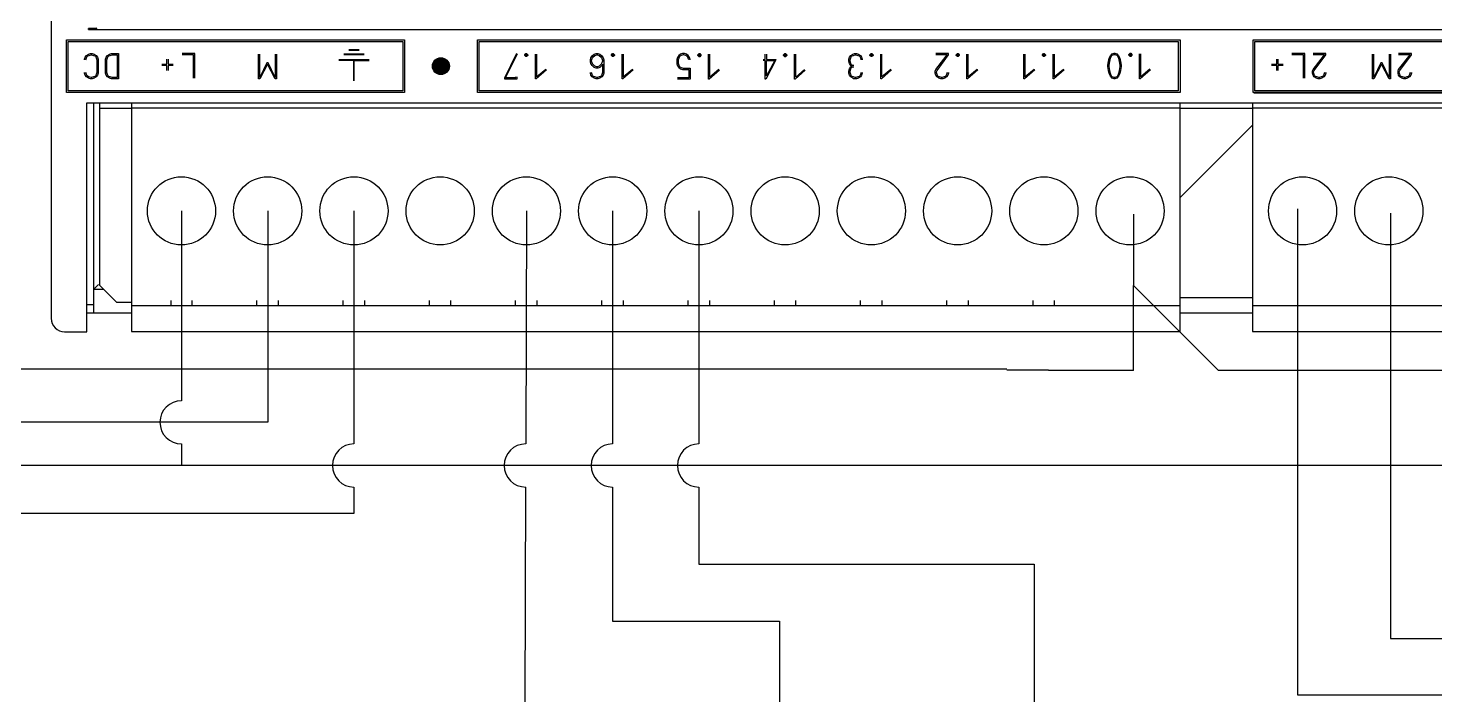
# Model space of a CAD drawing. Header units: millimetres. Extents: x 408 to 981, y 278 to 684.
# Drawn here: x 535.7 to 618.6, y 415.7 to 455 of the extents above; entities that cross this region are included whole.
import ezdxf

# ---------------------------------------------------------------- set-up
doc = ezdxf.new("R2010")
doc.units = ezdxf.units.MM
for name, color, linetype in [('0007LEVEL_1', 7, 'Continuous'), ('8_ALL_NOTES_BALLOONS_SYMBOLS_GT', 7, 'Continuous'), ('RED_2.5mm^2', 1, 'Continuous'), ('TAGS', 51, 'Continuous')]:
    doc.layers.add(name, color=color, linetype=linetype)
doc.styles.add('WD_IEC', font='isocp2.shx', dxfattribs={"width": 0.9, "height": 4})

# ---------------------------------------------------------------- blocks, each defined once
blk = doc.blocks.new('HT0_124')
for p, q in [((0, 0), (0, 2.5)), ((0, 2.5), (2.5, 0)), ((0, 0), (-2.5, 0))]:
    blk.add_line(p, q)
at = {"style": 'WD_IEC', "flags": 1}
for tag, p in [('X2TERM01', (0, 2.5)), ('WDWSEQ', (1.599, 1.477)), ('X4TERM01', (-2.5, 0)), ('X1TERM01', (2.5, 0))]:
    blk.add_attdef(tag, p, '', height=0.4, dxfattribs=at)

msp = doc.modelspace()

# ---------------------------------------------------------------- linework, layer by layer
at = {"color": 7, "linetype": 'Continuous'}
for p, q in [((537.083, 516.296), (537.083, 437.896)), ((539.283, 454.905), (539.283, 454.964)), ((537.983, 454.296), (557.896, 454.296)), ((538.083, 454.196), (557.796, 454.196)), ((539.283, 454.905), (692.483, 454.905)), ((557.796, 454.196), (557.796, 451.296)), ((557.896, 454.296), (557.896, 451.196)), ((562.196, 451.196), (562.196, 454.296)), ((562.296, 451.296), (562.296, 454.196)), ((603.583, 451.196), (562.196, 451.196)), ((603.483, 451.296), (562.296, 451.296)), ((539.183, 437.096), (539.183, 450.596)), ((539.183, 450.596), (672.263, 450.596)), ((537.883, 437.096), (539.183, 437.096))]:
    msp.add_line(p, q, dxfattribs=at)
msp.add_arc((537.883, 437.896), 0.8, 180, 270, dxfattribs=at)
msp.add_spline([(539.771, 454.974), (539.685, 454.967), (539.525, 454.965), (539.283, 454.964)], degree=3, dxfattribs=at)
at = {"layer": '0007LEVEL_1', "color": 7, "linetype": 'Continuous'}
for p, q in [((537.983, 451.196), (537.983, 454.296)), ((538.083, 451.296), (538.083, 454.196)), ((562.196, 454.296), (603.583, 454.296)), ((562.296, 454.196), (603.483, 454.196)), ((603.483, 454.196), (603.483, 451.296)), ((603.583, 454.296), (603.583, 451.196)), ((607.883, 451.196), (607.883, 454.296)), ((607.883, 454.296), (672.263, 454.296)), ((607.983, 451.296), (607.983, 454.196)), ((607.983, 454.196), (672.163, 454.196)), ((539.06, 453.158), (539.098, 453.271)), ((539.098, 453.271), (539.173, 453.383)), ((539.173, 453.383), (539.285, 453.458)), ((539.173, 453.233), (539.21, 453.308)), ((539.21, 453.308), (539.248, 453.346)), ((539.248, 453.346), (539.323, 453.383)), ((539.285, 453.458), (539.398, 453.496)), ((539.323, 453.383), (539.435, 453.421)), ((539.398, 453.496), (539.51, 453.496)), ((539.435, 453.421), (539.473, 453.421)), ((539.473, 453.421), (539.585, 453.383)), ((539.51, 453.496), (539.623, 453.458)), ((539.585, 453.383), (539.66, 453.346)), ((539.623, 453.458), (539.735, 453.383)), ((539.66, 453.346), (539.698, 453.308)), ((539.698, 453.308), (539.735, 453.233)), ((539.735, 453.383), (539.81, 453.271)), ((539.81, 453.271), (539.848, 453.158)), ((540.298, 453.158), (540.335, 453.271)), ((540.335, 453.271), (540.41, 453.383)), ((540.41, 453.383), (540.523, 453.458)), ((540.41, 453.233), (540.448, 453.308)), ((540.448, 453.308), (540.485, 453.346)), ((540.485, 453.346), (540.56, 453.383)), ((540.523, 453.458), (540.635, 453.496)), ((540.56, 453.383), (540.673, 453.421)), ((540.635, 453.496), (541.048, 453.496)), ((540.673, 453.421), (540.973, 453.421)), ((540.973, 453.421), (540.973, 452.071)), ((541.048, 453.496), (541.048, 451.996)), ((545.553, 453.496), (544.803, 453.496)), ((545.478, 453.421), (544.803, 453.421)), ((545.478, 452.033), (545.478, 453.421)), ((545.553, 452.033), (545.553, 453.496)), ((549.308, 451.996), (549.308, 453.458)), ((549.383, 452.071), (549.383, 453.458)), ((550.283, 453.458), (550.283, 452.071)), ((550.358, 453.458), (550.358, 451.996)), ((555.528, 453.447), (554.328, 453.447)), ((555.528, 453.411), (554.328, 453.411)), ((555.228, 453.711), (554.628, 453.711)), ((555.228, 453.675), (554.628, 453.675)), ((564.494, 453.496), (563.782, 452.033)), ((564.532, 453.458), (563.857, 452.071)), ((564.982, 453.421), (565.057, 453.496)), ((564.982, 453.383), (564.982, 453.421)), ((565.057, 453.308), (564.982, 453.383)), ((565.057, 453.496), (565.094, 453.496)), ((565.057, 453.383), (565.057, 453.421)), ((565.057, 453.421), (565.094, 453.421)), ((565.094, 453.383), (565.057, 453.383)), ((565.094, 453.308), (565.057, 453.308)), ((565.094, 453.496), (565.169, 453.421)), ((565.094, 453.421), (565.094, 453.383)), ((565.169, 453.383), (565.094, 453.308)), ((565.169, 453.421), (565.169, 453.383)), ((565.619, 451.996), (565.619, 453.458)), ((565.694, 452.108), (565.694, 453.458)), ((568.887, 453.233), (568.962, 453.346)), ((568.962, 453.346), (569.074, 453.458)), ((568.962, 453.196), (568.999, 453.271)), ((568.999, 453.271), (569.112, 453.383)), ((569.074, 453.458), (569.187, 453.496)), ((569.112, 453.383), (569.224, 453.421)), ((569.187, 453.496), (569.299, 453.496)), ((569.224, 453.421), (569.262, 453.421)), ((569.262, 453.421), (569.374, 453.383)), ((569.299, 453.496), (569.412, 453.458)), ((569.374, 453.383), (569.487, 453.271)), ((569.412, 453.458), (569.524, 453.346)), ((569.487, 453.271), (569.524, 453.196)), ((569.524, 453.346), (569.599, 453.233)), ((570.087, 453.421), (570.162, 453.496)), ((570.087, 453.383), (570.087, 453.421)), ((570.162, 453.308), (570.087, 453.383)), ((570.162, 453.496), (570.199, 453.496)), ((570.162, 453.383), (570.162, 453.421)), ((570.162, 453.421), (570.199, 453.421)), ((570.199, 453.383), (570.162, 453.383)), ((570.199, 453.308), (570.162, 453.308)), ((570.199, 453.496), (570.274, 453.421)), ((570.199, 453.421), (570.199, 453.383)), ((570.274, 453.383), (570.199, 453.308)), ((570.274, 453.421), (570.274, 453.383)), ((570.724, 451.996), (570.724, 453.458)), ((570.799, 452.108), (570.799, 453.458)), ((574.053, 453.372), (573.978, 453.26)), ((574.166, 453.447), (574.053, 453.372)), ((574.091, 453.297), (574.053, 453.222)), ((574.128, 453.335), (574.091, 453.297)), ((574.203, 453.372), (574.128, 453.335)), ((574.278, 453.485), (574.166, 453.447)), ((574.316, 453.41), (574.203, 453.372)), ((574.391, 453.485), (574.278, 453.485)), ((574.353, 453.41), (574.316, 453.41)), ((574.466, 453.372), (574.353, 453.41)), ((574.503, 453.447), (574.391, 453.485)), ((574.541, 453.335), (574.466, 453.372)), ((574.616, 453.372), (574.503, 453.447)), ((574.578, 453.297), (574.541, 453.335)), ((574.616, 453.222), (574.578, 453.297)), ((574.691, 453.26), (574.616, 453.372)), ((575.178, 453.41), (575.253, 453.485)), ((575.178, 453.372), (575.178, 453.41)), ((575.253, 453.297), (575.178, 453.372)), ((575.253, 453.485), (575.291, 453.485)), ((575.253, 453.372), (575.253, 453.41)), ((575.253, 453.41), (575.291, 453.41)), ((575.291, 453.372), (575.253, 453.372)), ((575.291, 453.297), (575.253, 453.297)), ((575.291, 453.485), (575.366, 453.41)), ((575.291, 453.41), (575.291, 453.372)), ((575.366, 453.372), (575.291, 453.297)), ((575.366, 453.41), (575.366, 453.372)), ((575.816, 451.985), (575.816, 453.447)), ((575.891, 452.097), (575.891, 453.447)), ((579.146, 453.147), (579.146, 453.447)), ((579.221, 453.447), (579.221, 453.147)), ((580.233, 453.41), (580.308, 453.485)), ((580.233, 453.372), (580.233, 453.41)), ((580.308, 453.297), (580.233, 453.372)), ((580.308, 453.485), (580.346, 453.485)), ((580.308, 453.372), (580.308, 453.41)), ((580.308, 453.41), (580.346, 453.41)), ((580.346, 453.372), (580.308, 453.372)), ((580.346, 453.297), (580.308, 453.297)), ((580.346, 453.485), (580.421, 453.41)), ((580.346, 453.41), (580.346, 453.372)), ((580.421, 453.372), (580.346, 453.297)), ((580.421, 453.41), (580.421, 453.372)), ((580.871, 451.985), (580.871, 453.447)), ((580.946, 452.097), (580.946, 453.447)), ((584.078, 453.158), (584.116, 453.271)), ((584.116, 453.271), (584.191, 453.383)), ((584.191, 453.383), (584.303, 453.458)), ((584.191, 453.233), (584.228, 453.308)), ((584.228, 453.308), (584.266, 453.346)), ((584.266, 453.346), (584.341, 453.383)), ((584.303, 453.458), (584.416, 453.496)), ((584.341, 453.383), (584.453, 453.421)), ((584.416, 453.496), (584.528, 453.496)), ((584.453, 453.421), (584.491, 453.421)), ((584.491, 453.421), (584.603, 453.383)), ((584.528, 453.496), (584.641, 453.458)), ((584.603, 453.383), (584.678, 453.346)), ((584.641, 453.458), (584.753, 453.383)), ((584.678, 453.346), (584.716, 453.308)), ((584.716, 453.308), (584.753, 453.233)), ((584.753, 453.383), (584.828, 453.271)), ((584.828, 453.271), (584.866, 453.158)), ((585.316, 453.421), (585.391, 453.496)), ((585.316, 453.383), (585.316, 453.421)), ((585.391, 453.308), (585.316, 453.383)), ((585.391, 453.496), (585.428, 453.496)), ((585.391, 453.383), (585.391, 453.421)), ((585.391, 453.421), (585.428, 453.421)), ((585.428, 453.383), (585.391, 453.383)), ((585.428, 453.308), (585.391, 453.308)), ((585.428, 453.496), (585.503, 453.421)), ((585.428, 453.421), (585.428, 453.383)), ((585.503, 453.383), (585.428, 453.308)), ((585.503, 453.421), (585.503, 453.383)), ((585.953, 451.996), (585.953, 453.458)), ((586.028, 452.108), (586.028, 453.458)), ((589.946, 453.496), (589.196, 453.496)), ((589.196, 452.558), (589.871, 453.421)), ((589.871, 453.421), (589.196, 453.421)), ((589.271, 452.483), (589.946, 453.421)), ((589.946, 453.421), (589.946, 453.496)), ((590.396, 453.421), (590.471, 453.496)), ((590.396, 453.383), (590.396, 453.421)), ((590.471, 453.308), (590.396, 453.383)), ((590.471, 453.496), (590.508, 453.496)), ((590.471, 453.383), (590.471, 453.421)), ((590.471, 453.421), (590.508, 453.421)), ((590.508, 453.383), (590.471, 453.383)), ((590.508, 453.308), (590.471, 453.308)), ((590.508, 453.496), (590.583, 453.421)), ((590.508, 453.421), (590.508, 453.383)), ((590.583, 453.383), (590.508, 453.308)), ((590.583, 453.421), (590.583, 453.383)), ((591.033, 451.996), (591.033, 453.458)), ((591.108, 452.108), (591.108, 453.458)), ((594.389, 451.996), (594.389, 453.458)), ((594.464, 452.108), (594.464, 453.458)), ((595.476, 453.421), (595.551, 453.496)), ((595.476, 453.383), (595.476, 453.421)), ((595.551, 453.308), (595.476, 453.383)), ((595.551, 453.496), (595.589, 453.496)), ((595.551, 453.383), (595.551, 453.421)), ((595.551, 453.421), (595.589, 453.421)), ((595.589, 453.383), (595.551, 453.383)), ((595.589, 453.308), (595.551, 453.308)), ((595.589, 453.496), (595.664, 453.421)), ((595.589, 453.421), (595.589, 453.383)), ((595.664, 453.383), (595.589, 453.308)), ((595.664, 453.421), (595.664, 453.383)), ((596.114, 451.996), (596.114, 453.458)), ((596.189, 452.108), (596.189, 453.458)), ((599.404, 453.207), (599.479, 453.357)), ((599.479, 453.357), (599.592, 453.47)), ((599.479, 453.207), (599.554, 453.357)), ((599.554, 453.357), (599.592, 453.395)), ((599.592, 453.47), (599.704, 453.507)), ((599.592, 453.395), (599.704, 453.432)), ((599.704, 453.507), (599.742, 453.507)), ((599.704, 453.432), (599.742, 453.432)), ((599.742, 453.507), (599.854, 453.47)), ((599.742, 453.432), (599.854, 453.395)), ((599.854, 453.47), (599.967, 453.357)), ((599.854, 453.395), (599.892, 453.357)), ((599.892, 453.357), (599.967, 453.207)), ((599.967, 453.357), (600.042, 453.207)), ((600.567, 453.432), (600.642, 453.507)), ((600.567, 453.395), (600.567, 453.432)), ((600.642, 453.32), (600.567, 453.395)), ((600.642, 453.507), (600.679, 453.507)), ((600.642, 453.395), (600.642, 453.432)), ((600.642, 453.432), (600.679, 453.432)), ((600.679, 453.395), (600.642, 453.395)), ((600.679, 453.32), (600.642, 453.32)), ((600.679, 453.507), (600.754, 453.432)), ((600.679, 453.432), (600.679, 453.395)), ((600.754, 453.395), (600.679, 453.32)), ((600.754, 453.432), (600.754, 453.395)), ((601.204, 452.007), (601.204, 453.47)), ((601.279, 452.12), (601.279, 453.47)), ((610.929, 453.496), (610.179, 453.496)), ((610.854, 453.421), (610.179, 453.421)), ((610.854, 452.033), (610.854, 453.421)), ((610.929, 452.033), (610.929, 453.496)), ((612.167, 453.496), (611.417, 453.496)), ((611.417, 452.558), (612.092, 453.421)), ((612.092, 453.421), (611.417, 453.421)), ((611.492, 452.483), (612.167, 453.421)), ((612.167, 453.421), (612.167, 453.496)), ((614.925, 451.996), (614.925, 453.458)), ((615, 452.071), (615, 453.458)), ((615.9, 453.458), (615.9, 452.071)), ((615.975, 453.458), (615.975, 451.996)), ((617.213, 453.496), (616.463, 453.496)), ((616.463, 452.558), (617.138, 453.421)), ((617.138, 453.421), (616.463, 453.421)), ((616.538, 452.483), (617.213, 453.421)), ((617.213, 453.421), (617.213, 453.496)), ((539.06, 453.121), (539.06, 453.158)), ((539.135, 453.121), (539.173, 453.233)), ((539.735, 453.233), (539.773, 453.121)), ((539.773, 453.121), (539.773, 452.371)), ((539.848, 453.158), (539.848, 452.333)), ((540.298, 452.333), (540.298, 453.158)), ((540.373, 453.121), (540.41, 453.233)), ((540.373, 452.371), (540.373, 453.121)), ((543.603, 452.858), (543.903, 452.858)), ((543.903, 452.783), (543.603, 452.783)), ((543.903, 452.858), (543.903, 453.158)), ((543.903, 452.483), (543.903, 452.783)), ((543.978, 453.158), (543.978, 452.858)), ((543.978, 452.858), (544.278, 452.858)), ((543.978, 452.783), (543.978, 452.483)), ((544.278, 452.783), (543.978, 452.783)), ((549.795, 452.933), (549.383, 452.071)), ((549.833, 452.858), (549.383, 451.996)), ((549.87, 452.933), (549.795, 452.933)), ((550.283, 451.996), (549.833, 452.858)), ((550.283, 452.071), (549.87, 452.933)), ((555.828, 453.123), (554.028, 453.123)), ((554.91, 453.087), (554.028, 453.087)), ((554.91, 451.887), (554.91, 453.087)), ((554.946, 451.887), (554.946, 453.087)), ((554.946, 453.087), (555.828, 453.087)), ((559.584, 452.901), (559.584, 452.591)), ((559.639, 453.025), (559.639, 452.466)), ((559.694, 453.08), (559.694, 452.411)), ((559.749, 453.135), (559.749, 452.356)), ((559.804, 453.182), (559.804, 452.31)), ((559.859, 453.197), (559.859, 452.295)), ((559.914, 453.211), (559.914, 452.28)), ((559.969, 453.226), (559.969, 452.266)), ((560.024, 453.241), (560.024, 452.251)), ((560.079, 453.236), (560.079, 452.256)), ((560.134, 453.221), (560.134, 452.27)), ((560.189, 453.207), (560.189, 452.285)), ((560.244, 453.192), (560.244, 452.3)), ((560.299, 453.172), (560.299, 452.319)), ((560.354, 453.117), (560.354, 452.374)), ((560.409, 453.062), (560.409, 452.429)), ((560.464, 453.007), (560.464, 452.484)), ((560.519, 452.833), (560.519, 452.659)), ((566.257, 452.521), (565.657, 451.996)), ((566.219, 452.558), (565.694, 452.108)), ((568.849, 453.121), (568.887, 453.233)), ((568.849, 453.008), (568.849, 453.121)), ((568.887, 452.896), (568.849, 453.008)), ((568.962, 452.783), (568.887, 452.896)), ((568.924, 453.083), (568.962, 453.196)), ((568.924, 453.046), (568.924, 453.083)), ((568.962, 452.933), (568.924, 453.046)), ((568.999, 452.858), (568.962, 452.933)), ((569.074, 452.671), (568.962, 452.783)), ((569.112, 452.746), (568.999, 452.858)), ((569.187, 452.633), (569.074, 452.671)), ((569.224, 452.708), (569.112, 452.746)), ((569.299, 452.633), (569.187, 452.633)), ((569.262, 452.708), (569.224, 452.708)), ((569.374, 452.746), (569.262, 452.708)), ((569.412, 452.671), (569.299, 452.633)), ((569.487, 452.858), (569.374, 452.746)), ((569.524, 452.783), (569.412, 452.671)), ((569.524, 452.933), (569.487, 452.858)), ((569.524, 453.196), (569.562, 453.083)), ((569.562, 453.046), (569.524, 452.933)), ((569.562, 452.858), (569.524, 452.783)), ((569.562, 453.083), (569.562, 453.046)), ((569.562, 452.858), (569.562, 452.371)), ((569.599, 453.233), (569.637, 453.121)), ((569.637, 453.121), (569.637, 452.333)), ((571.362, 452.521), (570.762, 451.996)), ((571.324, 452.558), (570.799, 452.108)), ((573.978, 453.26), (573.941, 453.147)), ((573.941, 453.147), (573.941, 452.885)), ((573.941, 452.885), (573.978, 452.772)), ((573.978, 452.772), (574.053, 452.66)), ((574.053, 453.222), (574.016, 453.11)), ((574.016, 453.11), (574.016, 452.922)), ((574.016, 452.922), (574.053, 452.81)), ((574.053, 452.81), (574.091, 452.735)), ((574.053, 452.66), (574.166, 452.585)), ((574.091, 452.735), (574.128, 452.697)), ((574.128, 452.697), (574.203, 452.66)), ((574.166, 452.585), (574.278, 452.547)), ((574.203, 452.66), (574.316, 452.622)), ((574.278, 452.547), (574.653, 452.547)), ((574.316, 452.622), (574.728, 452.622)), ((574.653, 453.11), (574.616, 453.222)), ((574.653, 452.547), (574.653, 452.06)), ((574.728, 453.147), (574.691, 453.26)), ((574.728, 453.11), (574.728, 453.147)), ((574.728, 452.622), (574.728, 451.985)), ((576.453, 452.51), (575.853, 451.985)), ((576.416, 452.547), (575.891, 452.097)), ((579.033, 453.147), (579.146, 453.147)), ((579.146, 453.072), (579.033, 453.072)), ((579.146, 451.985), (579.146, 453.072)), ((579.783, 453.11), (579.183, 451.985)), ((579.221, 453.147), (579.783, 453.147)), ((579.708, 453.072), (579.221, 452.172)), ((579.221, 452.172), (579.221, 453.072)), ((579.221, 453.072), (579.708, 453.072)), ((579.783, 453.147), (579.783, 453.11)), ((581.508, 452.51), (580.908, 451.985)), ((581.471, 452.547), (580.946, 452.097)), ((584.078, 453.046), (584.078, 453.158)), ((584.116, 452.896), (584.078, 453.046)), ((584.078, 452.446), (584.116, 452.596)), ((584.078, 452.333), (584.078, 452.446)), ((584.191, 452.783), (584.116, 452.896)), ((584.116, 452.596), (584.191, 452.708)), ((584.153, 453.121), (584.191, 453.233)), ((584.153, 453.046), (584.153, 453.121)), ((584.191, 452.896), (584.153, 453.046)), ((584.153, 452.446), (584.191, 452.596)), ((584.153, 452.371), (584.153, 452.446)), ((584.228, 452.821), (584.191, 452.896)), ((584.228, 452.746), (584.191, 452.783)), ((584.191, 452.708), (584.228, 452.746)), ((584.191, 452.596), (584.228, 452.671)), ((584.303, 452.783), (584.228, 452.821)), ((584.228, 452.746), (584.266, 452.746)), ((584.228, 452.671), (584.303, 452.708)), ((584.378, 452.783), (584.303, 452.783)), ((584.303, 452.708), (584.378, 452.708)), ((584.753, 453.233), (584.791, 453.121)), ((584.866, 453.158), (584.866, 453.121)), ((586.591, 452.521), (585.991, 451.996)), ((586.553, 452.558), (586.028, 452.108)), ((589.158, 452.446), (589.196, 452.558)), ((589.158, 452.333), (589.158, 452.446)), ((589.233, 452.408), (589.271, 452.483)), ((591.671, 452.521), (591.071, 451.996)), ((591.633, 452.558), (591.108, 452.108)), ((595.026, 452.521), (594.426, 451.996)), ((594.989, 452.558), (594.464, 452.108)), ((596.751, 452.521), (596.151, 451.996)), ((596.714, 452.558), (596.189, 452.108)), ((599.329, 452.795), (599.367, 453.02)), ((599.329, 452.72), (599.329, 452.795)), ((599.367, 452.495), (599.329, 452.72)), ((599.367, 453.02), (599.404, 453.207)), ((599.404, 452.307), (599.367, 452.495)), ((599.404, 452.795), (599.442, 453.02)), ((599.404, 452.72), (599.404, 452.795)), ((599.442, 452.495), (599.404, 452.72)), ((599.442, 453.02), (599.479, 453.207)), ((599.479, 452.307), (599.442, 452.495)), ((599.967, 453.207), (600.004, 453.02)), ((600.004, 452.495), (599.967, 452.307)), ((600.004, 453.02), (600.042, 452.795)), ((600.042, 452.72), (600.004, 452.495)), ((600.042, 453.207), (600.079, 453.02)), ((600.042, 452.795), (600.042, 452.72)), ((600.079, 452.495), (600.042, 452.307)), ((600.079, 453.02), (600.117, 452.795)), ((600.117, 452.72), (600.079, 452.495)), ((600.117, 452.795), (600.117, 452.72)), ((601.842, 452.532), (601.242, 452.007)), ((601.804, 452.57), (601.279, 452.12)), ((608.979, 452.858), (609.279, 452.858)), ((609.279, 452.783), (608.979, 452.783)), ((609.279, 452.858), (609.279, 453.158)), ((609.279, 452.483), (609.279, 452.783)), ((609.354, 453.158), (609.354, 452.858)), ((609.354, 452.858), (609.654, 452.858)), ((609.354, 452.783), (609.354, 452.483)), ((609.654, 452.783), (609.354, 452.783)), ((611.379, 452.446), (611.417, 452.558)), ((611.379, 452.333), (611.379, 452.446)), ((611.454, 452.408), (611.492, 452.483)), ((615.413, 452.933), (615, 452.071)), ((615.45, 452.858), (615, 451.996)), ((615.488, 452.933), (615.413, 452.933)), ((615.9, 451.996), (615.45, 452.858)), ((615.9, 452.071), (615.488, 452.933)), ((616.425, 452.446), (616.463, 452.558)), ((616.425, 452.333), (616.425, 452.446)), ((616.5, 452.408), (616.538, 452.483)), ((539.06, 452.333), (539.06, 452.371)), ((539.098, 452.221), (539.06, 452.333)), ((539.173, 452.108), (539.098, 452.221)), ((539.173, 452.258), (539.135, 452.371)), ((539.21, 452.183), (539.173, 452.258)), ((539.285, 452.033), (539.173, 452.108)), ((539.285, 452.108), (539.21, 452.183)), ((539.435, 452.071), (539.285, 452.108)), ((539.398, 451.996), (539.285, 452.033)), ((539.51, 451.996), (539.398, 451.996)), ((539.473, 452.071), (539.435, 452.071)), ((539.585, 452.108), (539.473, 452.071)), ((539.623, 452.033), (539.51, 451.996)), ((539.66, 452.146), (539.585, 452.108)), ((539.735, 452.108), (539.623, 452.033)), ((539.698, 452.183), (539.66, 452.146)), ((539.735, 452.258), (539.698, 452.183)), ((539.773, 452.371), (539.735, 452.258)), ((539.81, 452.221), (539.735, 452.108)), ((539.848, 452.333), (539.81, 452.221)), ((540.335, 452.221), (540.298, 452.333)), ((540.41, 452.108), (540.335, 452.221)), ((540.41, 452.258), (540.373, 452.371)), ((540.448, 452.183), (540.41, 452.258)), ((540.523, 452.033), (540.41, 452.108)), ((540.485, 452.146), (540.448, 452.183)), ((540.56, 452.108), (540.485, 452.146)), ((540.635, 451.996), (540.523, 452.033)), ((540.673, 452.071), (540.56, 452.108)), ((541.048, 451.996), (540.635, 451.996)), ((540.973, 452.071), (540.673, 452.071)), ((549.383, 451.996), (549.308, 451.996)), ((550.358, 451.996), (550.283, 451.996)), ((563.782, 452.033), (563.782, 451.996)), ((563.782, 451.996), (564.532, 451.996)), ((563.857, 452.071), (564.457, 452.071)), ((564.457, 452.071), (564.457, 452.108)), ((564.532, 451.996), (564.532, 452.108)), ((565.657, 451.996), (565.619, 451.996)), ((568.849, 452.333), (568.849, 452.371)), ((568.887, 452.221), (568.849, 452.333)), ((568.962, 452.108), (568.887, 452.221)), ((568.962, 452.258), (568.924, 452.371)), ((568.999, 452.183), (568.962, 452.258)), ((569.074, 452.033), (568.962, 452.108)), ((569.037, 452.146), (568.999, 452.183)), ((569.112, 452.108), (569.037, 452.146)), ((569.187, 451.996), (569.074, 452.033)), ((569.224, 452.071), (569.112, 452.108)), ((569.299, 451.996), (569.187, 451.996)), ((569.262, 452.071), (569.224, 452.071)), ((569.374, 452.108), (569.262, 452.071)), ((569.412, 452.033), (569.299, 451.996)), ((569.449, 452.146), (569.374, 452.108)), ((569.524, 452.108), (569.412, 452.033)), ((569.487, 452.183), (569.449, 452.146)), ((569.524, 452.258), (569.487, 452.183)), ((569.562, 452.371), (569.524, 452.258)), ((569.599, 452.221), (569.524, 452.108)), ((569.637, 452.333), (569.599, 452.221)), ((570.762, 451.996), (570.724, 451.996)), ((574.653, 452.06), (573.978, 452.06)), ((574.728, 451.985), (573.978, 451.985)), ((575.853, 451.985), (575.816, 451.985)), ((579.183, 451.985), (579.146, 451.985)), ((580.908, 451.985), (580.871, 451.985)), ((584.116, 452.221), (584.078, 452.333)), ((584.191, 452.108), (584.116, 452.221)), ((584.191, 452.258), (584.153, 452.371)), ((584.228, 452.183), (584.191, 452.258)), ((584.303, 452.033), (584.191, 452.108)), ((584.266, 452.146), (584.228, 452.183)), ((584.341, 452.108), (584.266, 452.146)), ((584.341, 451.996), (584.303, 452.033)), ((584.453, 452.071), (584.341, 452.108)), ((584.528, 451.996), (584.341, 451.996)), ((584.491, 452.071), (584.453, 452.071)), ((584.603, 452.108), (584.491, 452.071)), ((584.641, 452.033), (584.528, 451.996)), ((584.678, 452.146), (584.603, 452.108)), ((584.753, 452.108), (584.641, 452.033)), ((584.716, 452.183), (584.678, 452.146)), ((584.753, 452.258), (584.716, 452.183)), ((584.791, 452.371), (584.753, 452.258)), ((584.828, 452.221), (584.753, 452.108)), ((584.866, 452.333), (584.828, 452.221)), ((584.866, 452.371), (584.866, 452.333)), ((585.991, 451.996), (585.953, 451.996)), ((589.196, 452.221), (589.158, 452.333)), ((589.271, 452.108), (589.196, 452.221)), ((589.233, 452.371), (589.233, 452.408)), ((589.271, 452.258), (589.233, 452.371)), ((589.308, 452.183), (589.271, 452.258)), ((589.383, 452.033), (589.271, 452.108)), ((589.346, 452.146), (589.308, 452.183)), ((589.421, 452.108), (589.346, 452.146)), ((589.496, 451.996), (589.383, 452.033)), ((589.533, 452.071), (589.421, 452.108)), ((589.608, 451.996), (589.496, 451.996)), ((589.571, 452.071), (589.533, 452.071)), ((589.683, 452.108), (589.571, 452.071)), ((589.721, 452.033), (589.608, 451.996)), ((589.758, 452.146), (589.683, 452.108)), ((589.833, 452.108), (589.721, 452.033)), ((589.796, 452.183), (589.758, 452.146)), ((589.833, 452.258), (589.796, 452.183)), ((589.871, 452.371), (589.833, 452.258)), ((589.908, 452.221), (589.833, 452.108)), ((589.946, 452.333), (589.908, 452.221)), ((589.946, 452.371), (589.946, 452.333)), ((591.071, 451.996), (591.033, 451.996)), ((594.426, 451.996), (594.389, 451.996)), ((596.151, 451.996), (596.114, 451.996)), ((599.479, 452.157), (599.404, 452.307)), ((599.554, 452.157), (599.479, 452.307)), ((599.592, 452.045), (599.479, 452.157)), ((599.592, 452.12), (599.554, 452.157)), ((599.704, 452.082), (599.592, 452.12)), ((599.704, 452.007), (599.592, 452.045)), ((599.742, 452.082), (599.704, 452.082)), ((599.742, 452.007), (599.704, 452.007)), ((599.854, 452.12), (599.742, 452.082)), ((599.854, 452.045), (599.742, 452.007)), ((599.892, 452.157), (599.854, 452.12)), ((599.967, 452.157), (599.854, 452.045)), ((599.967, 452.307), (599.892, 452.157)), ((600.042, 452.307), (599.967, 452.157)), ((601.242, 452.007), (601.204, 452.007)), ((611.417, 452.221), (611.379, 452.333)), ((611.492, 452.108), (611.417, 452.221)), ((611.454, 452.371), (611.454, 452.408)), ((611.492, 452.258), (611.454, 452.371)), ((611.529, 452.183), (611.492, 452.258)), ((611.604, 452.033), (611.492, 452.108)), ((611.567, 452.146), (611.529, 452.183)), ((611.642, 452.108), (611.567, 452.146)), ((611.717, 451.996), (611.604, 452.033)), ((611.754, 452.071), (611.642, 452.108)), ((611.829, 451.996), (611.717, 451.996)), ((611.792, 452.071), (611.754, 452.071)), ((611.904, 452.108), (611.792, 452.071)), ((611.942, 452.033), (611.829, 451.996)), ((611.979, 452.146), (611.904, 452.108)), ((612.054, 452.108), (611.942, 452.033)), ((612.017, 452.183), (611.979, 452.146)), ((612.054, 452.258), (612.017, 452.183)), ((612.092, 452.371), (612.054, 452.258)), ((612.129, 452.221), (612.054, 452.108)), ((612.167, 452.333), (612.129, 452.221)), ((612.167, 452.371), (612.167, 452.333)), ((615, 451.996), (614.925, 451.996)), ((615.975, 451.996), (615.9, 451.996)), ((616.463, 452.221), (616.425, 452.333)), ((616.538, 452.108), (616.463, 452.221)), ((616.5, 452.371), (616.5, 452.408)), ((616.538, 452.258), (616.5, 452.371)), ((616.575, 452.183), (616.538, 452.258)), ((616.65, 452.033), (616.538, 452.108)), ((616.613, 452.146), (616.575, 452.183)), ((616.688, 452.108), (616.613, 452.146)), ((616.763, 451.996), (616.65, 452.033)), ((616.8, 452.071), (616.688, 452.108)), ((616.875, 451.996), (616.763, 451.996)), ((616.838, 452.071), (616.8, 452.071)), ((616.95, 452.108), (616.838, 452.071)), ((616.988, 452.033), (616.875, 451.996)), ((617.025, 452.146), (616.95, 452.108)), ((617.1, 452.108), (616.988, 452.033)), ((617.063, 452.183), (617.025, 452.146)), ((617.1, 452.258), (617.063, 452.183)), ((617.138, 452.371), (617.1, 452.258)), ((617.175, 452.221), (617.1, 452.108)), ((617.213, 452.333), (617.175, 452.221)), ((617.213, 452.371), (617.213, 452.333)), ((557.896, 451.196), (537.983, 451.196)), ((557.796, 451.296), (538.083, 451.296)), ((672.263, 451.196), (607.883, 451.196)), ((672.163, 451.296), (607.983, 451.296))]:
    msp.add_line(p, q, dxfattribs=at)
msp.add_circle((560.043, 452.746), 0.5, dxfattribs=at)
at = {"layer": '8_ALL_NOTES_BALLOONS_SYMBOLS_GT', "color": 7, "linetype": 'Continuous'}
for p, q in [((537.083, 524.296), (537.083, 437.896)), ((539.525, 454.965), (539.283, 454.964)), ((539.283, 454.905), (539.283, 454.964)), ((539.685, 454.967), (539.525, 454.965)), ((539.771, 454.971), (539.685, 454.967)), ((539.782, 454.972), (539.771, 454.971)), ((607.937, 451.173), (672.334, 451.173)), ((539.183, 437.096), (539.183, 450.596)), ((539.183, 450.596), (672.263, 450.596)), ((539.583, 450.596), (539.583, 438.196)), ((539.933, 450.596), (539.933, 439.846)), ((541.816, 450.246), (539.933, 450.246)), ((541.816, 450.596), (541.816, 437.12)), ((541.842, 438.938), (541.842, 450.267)), ((603.564, 450.267), (541.842, 450.267)), ((603.564, 450.596), (603.564, 437.12)), ((607.856, 450.246), (603.564, 450.246)), ((607.856, 450.596), (607.856, 437.12)), ((607.882, 438.938), (607.882, 450.267)), ((669.604, 450.267), (607.882, 450.267)), ((607.856, 449.277), (603.564, 444.985)), ((539.609, 439.622), (539.883, 439.896)), ((539.609, 438.196), (539.609, 439.622)), ((539.609, 439.622), (540.157, 439.622)), ((540.933, 438.846), (539.933, 439.846)), ((539.583, 438.696), (539.183, 438.696)), ((540.933, 438.846), (541.816, 438.846)), ((541.816, 438.644), (603.564, 438.644)), ((544.153, 438.644), (544.153, 438.938)), ((545.398, 438.644), (545.398, 438.938)), ((549.208, 438.644), (549.208, 438.938)), ((550.478, 438.644), (550.478, 438.938)), ((554.288, 438.644), (554.288, 438.938)), ((555.558, 438.644), (555.558, 438.938)), ((559.368, 438.644), (559.368, 438.938)), ((560.638, 438.644), (560.638, 438.938)), ((564.448, 438.644), (564.448, 438.938)), ((565.718, 438.644), (565.718, 438.938)), ((569.528, 438.644), (569.528, 438.938)), ((570.798, 438.644), (570.798, 438.938)), ((574.608, 438.644), (574.608, 438.938)), ((575.878, 438.644), (575.878, 438.938)), ((579.688, 438.644), (579.688, 438.938)), ((580.958, 438.644), (580.958, 438.938)), ((584.768, 438.644), (584.768, 438.938)), ((586.038, 438.644), (586.038, 438.938)), ((589.848, 438.644), (589.848, 438.938)), ((591.118, 438.644), (591.118, 438.938)), ((594.928, 438.644), (594.928, 438.938)), ((596.198, 438.644), (596.198, 438.938)), ((607.856, 439.096), (603.564, 439.096)), ((607.856, 438.644), (669.604, 438.644)), ((541.816, 438.196), (539.183, 438.196)), ((607.856, 438.196), (603.564, 438.196)), ((541.816, 437.12), (603.564, 437.12)), ((607.856, 437.12), (669.604, 437.12))]:
    msp.add_line(p, q, dxfattribs=at)
for centre in [(544.763, 444.222), (549.843, 444.222), (554.923, 444.222), (560.003, 444.222), (565.083, 444.222), (570.163, 444.222), (575.243, 444.222), (580.323, 444.222), (585.403, 444.222), (590.483, 444.222), (595.563, 444.222), (600.643, 444.222), (610.803, 444.222), (615.883, 444.222)]:
    msp.add_circle(centre, 2.007, dxfattribs=at)
at = {"layer": 'RED_2.5mm^2'}
for p, q in [((544.763, 444.222), (544.763, 433.044)), ((549.843, 444.222), (549.843, 431.774)), ((565.083, 444.222), (565.04, 430.497)), ((570.163, 444.222), (570.163, 430.497)), ((575.243, 444.222), (575.243, 430.497)), ((610.497, 444.35), (610.497, 415.723)), ((600.841, 444.033), (600.841, 439.82)), ((615.973, 444.095), (615.973, 419.031)), ((593.383, 434.9), (525.317, 434.9)), ((595.841, 434.851), (593.383, 434.851)), ((636.779, 434.82), (605.841, 434.82)), ((549.843, 431.774), (500.055, 431.774)), ((544.763, 430.504), (544.763, 429.227)), ((661.603, 429.227), (496.038, 429.227)), ((565.036, 427.957), (564.999, 415.134)), ((570.163, 427.957), (570.163, 420.058)), ((575.243, 427.957), (575.243, 423.427)), ((575.243, 423.427), (594.999, 423.427)), ((594.999, 423.427), (594.999, 415.134)), ((570.163, 420.058), (579.999, 420.058)), ((579.999, 420.058), (579.999, 415.134)), ((615.973, 419.031), (632.782, 419.031)), ((610.497, 415.723), (621.83, 415.723))]:
    msp.add_line(p, q, dxfattribs=at)
for centre in [(544.763, 431.774), (565.04, 429.227), (570.163, 429.227), (575.243, 429.227)]:
    msp.add_arc(centre, 1.27, 90, 270, dxfattribs=at)
at = {"layer": 'TAGS'}
for p, q in [((554.923, 444.222), (554.923, 430.497)), ((554.923, 427.957), (554.923, 426.393)), ((554.923, 426.393), (503.262, 426.393))]:
    msp.add_line(p, q, dxfattribs=at)
msp.add_arc((554.923, 429.227), 1.27, 90, 270, dxfattribs=at)

# ---------------------------------------------------------------- block references
at = {"layer": 'RED_2.5mm^2', "xscale": 2, "yscale": 2, "zscale": 2}
msp.add_blockref('HT0_124', (600.841, 434.82), dxfattribs=at)

doc.saveas('drawing.dxf')
